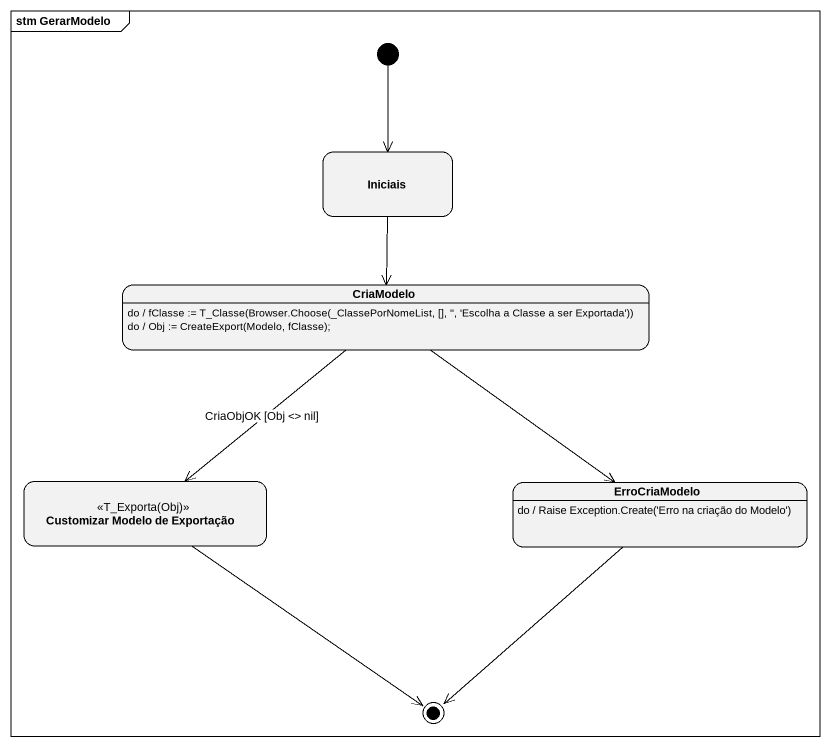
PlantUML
@startuml
mainframe stm GerarModelo
hide empty description
state Iniciais
state CriaModelo
CriaModelo : do / fClasse := T_Classe(Browser.Choose(_ClassePorNomeList, [], '', 'Escolha a Classe a ser Exportada'))
CriaModelo : do / Obj := CreateExport(Modelo, fClasse);
state "Customizar Modelo de Exportação" as Customizar_Modelo_de <<T_Exporta(Obj)>>
state ErroCriaModelo
ErroCriaModelo : do / Raise Exception.Create('Erro na criação do Modelo')
[*] --> Iniciais
Iniciais --> CriaModelo
CriaModelo --> Customizar_Modelo_de : CriaObjOK [Obj <> nil]
CriaModelo --> ErroCriaModelo
Customizar_Modelo_de --> [*]
ErroCriaModelo --> [*]
@enduml
